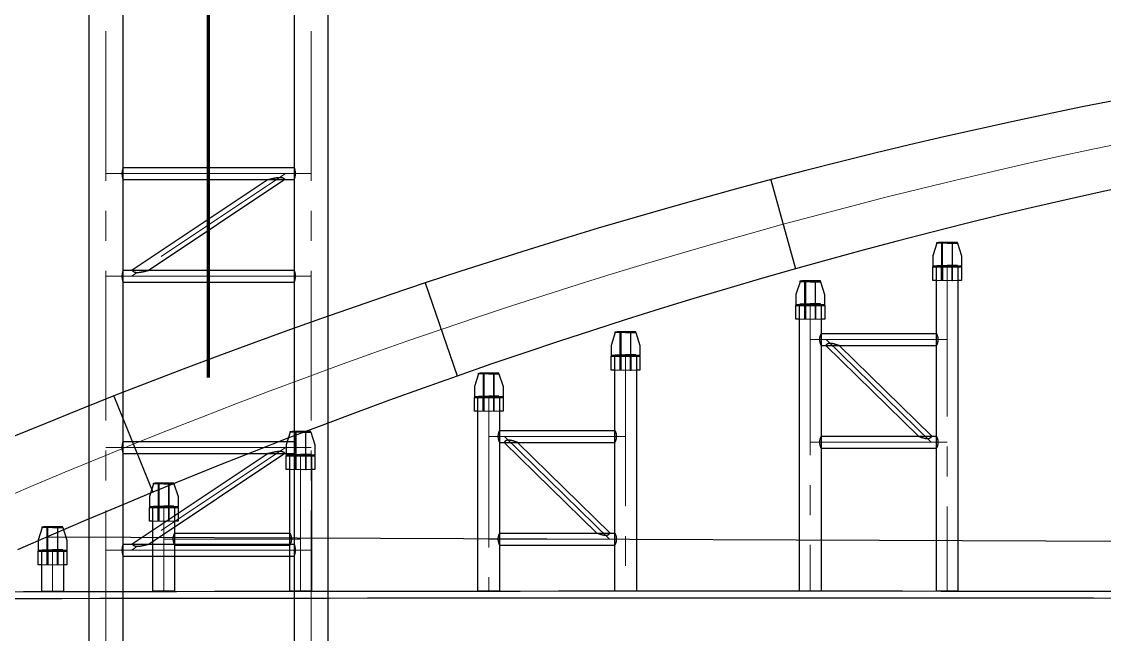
# Model space of a CAD drawing. Extents: x 1767995 to 4174245, y 542814 to 862564.
# Drawn here: x 3441820 to 3473469, y 663970 to 681870 of the extents above; entities that cross this region are included whole.
import ezdxf

# ---------------------------------------------------------------- set-up
doc = ezdxf.new("R2010")
doc.units = 0
doc.header["$LTSCALE"] = 3500
for name, pattern in [('ACAD_ISO08W100', [36, 24, -3, 6, -3]), ('CENTER', [2, 1.25, -0.25, 0.25, -0.25]), ('DASHED', [0.75, 0.5, -0.25])]:
    doc.linetypes.add(name, pattern=pattern)
for name, color, linetype, lineweight in [('1粗实线', 1, 'Continuous', 30), ('3中心线', 6, 'CENTER', 18), ('4虚线', 2, 'DASHED', 18), ('6标注线', 7, 'Continuous', 13), ('标注', 3, 'Continuous', 18), ('桥 构造粗实', 1, 'Continuous', 30), ('细实线', 7, 'Continuous', 15)]:
    doc.layers.add(name, color=color, linetype=linetype, lineweight=lineweight)

# ---------------------------------------------------------------- blocks, each defined once
blk = doc.blocks.new('werwerer')
at = {"layer": '1粗实线', "elevation": 0}
for points in [[(193795, 41794, 0.464316), (193777, 41816), (193651, 41816), (193531, 41444), (193531, 41144), (193651, 41144), (193651, 41164), (193777, 41164, 0.464316), (193795, 41186)], [(193951, 41144), (193651, 41144), (193651, 41164), (193777, 41164, 0.414214), (193795, 41182), (193795, 41798, 0.414214), (193777, 41816), (193651, 41816), (193651, 41836), (193951, 41836), (193951, 41816), (193826, 41816, 0.414214), (193808, 41798), (193808, 41182, 0.414214), (193826, 41164), (193951, 41164)], [(193951, 41144), (194251, 41144), (194251, 41164), (194126, 41164, -0.414214), (194108, 41182), (194108, 41798, -0.414214), (194126, 41816), (194251, 41816), (194251, 41836), (193951, 41836), (193951, 41816), (194077, 41816, -0.414214), (194095, 41798), (194095, 41182, -0.414214), (194077, 41164), (193951, 41164)], [(194108, 41794, -0.464316), (194126, 41816), (194251, 41816), (194371, 41444), (194371, 41144), (194251, 41144), (194251, 41164), (194126, 41164, -0.464316), (194108, 41186)]]:
    blk.add_lwpolyline(points, format="xyb", close=True, dxfattribs=at)
blk.add_lwpolyline([(193701, 41846), (194201, 41846), (194201, 41836), (193701, 41836)], close=True, dxfattribs=at)
blk = doc.blocks.new('tertert')
at = {"layer": '1粗实线'}
for p, q in [((203266, 43306, 0), (206636, 43306, 0)), ((203266, 42955, 0), (206636, 42955, 0)), ((203401, 42955, 0), (206112, 40306, 0)), ((203791, 42955, 0), (206502, 40306, 0)), ((203266, 40306, 0), (206636, 40306, 0)), ((203266, 39955, 0), (206636, 39955, 0))]:
    blk.add_line(p, q, dxfattribs=at)
at = {"layer": '1粗实线', "elevation": 0}
for points in [[(203266, 43306), (203266, 43306), (203266, 43305), (203266, 43305), (203265, 43304), (203265, 43303), (203264, 43301), (203263, 43299), (203262, 43297), (203261, 43295), (203260, 43293), (203259, 43290), (203257, 43287), (203256, 43284), (203255, 43280), (203253, 43276), (203251, 43272), (203250, 43268), (203248, 43264), (203246, 43259), (203244, 43255), (203243, 43250), (203241, 43244), (203239, 43239), (203237, 43234), (203236, 43228), (203234, 43222), (203232, 43216), (203231, 43210), (203229, 43204), (203228, 43198), (203227, 43191), (203225, 43185), (203224, 43178), (203223, 43171), (203223, 43165), (203222, 43158), (203221, 43151), (203221, 43144), (203221, 43137), (203221, 43130), (203221, 43124), (203221, 43117), (203221, 43110), (203222, 43103), (203223, 43096), (203223, 43089), (203224, 43083), (203225, 43076), (203227, 43070), (203228, 43063), (203229, 43057), (203231, 43051), (203232, 43045), (203234, 43039), (203236, 43033), (203237, 43027), (203239, 43022), (203241, 43016), (203243, 43011), (203244, 43006), (203246, 43002), (203248, 42997), (203250, 42993), (203251, 42988), (203253, 42984), (203255, 42981), (203256, 42977), (203257, 42974), (203259, 42971), (203260, 42968), (203261, 42966), (203262, 42964), (203263, 42962), (203264, 42960), (203265, 42958), (203265, 42957), (203266, 42956), (203266, 42955), (203266, 42955), (203266, 42955)], [(206636, 43306), (206636, 43306), (206637, 43305), (206637, 43305), (206637, 43304), (206638, 43303), (206639, 43301), (206640, 43299), (206641, 43297), (206642, 43295), (206643, 43293), (206644, 43290), (206645, 43287), (206647, 43284), (206648, 43280), (206650, 43276), (206652, 43272), (206653, 43268), (206655, 43264), (206657, 43259), (206658, 43255), (206660, 43250), (206662, 43244), (206664, 43239), (206666, 43234), (206667, 43228), (206669, 43222), (206671, 43216), (206672, 43210), (206674, 43204), (206675, 43198), (206676, 43191), (206677, 43185), (206679, 43178), (206679, 43171), (206680, 43165), (206681, 43158), (206681, 43151), (206682, 43144), (206682, 43137), (206682, 43130), (206682, 43124), (206682, 43117), (206681, 43110), (206681, 43103), (206680, 43096), (206679, 43089), (206679, 43083), (206677, 43076), (206676, 43070), (206675, 43063), (206674, 43057), (206672, 43051), (206671, 43045), (206669, 43039), (206667, 43033), (206666, 43027), (206664, 43022), (206662, 43016), (206660, 43011), (206658, 43006), (206657, 43002), (206655, 42997), (206653, 42993), (206652, 42988), (206650, 42984), (206648, 42981), (206647, 42977), (206645, 42974), (206644, 42971), (206643, 42968), (206642, 42966), (206641, 42964), (206640, 42962), (206639, 42960), (206638, 42958), (206637, 42957), (206637, 42956), (206637, 42955), (206636, 42955), (206636, 42955)], [(203266, 40306), (203266, 40306), (203266, 40305), (203266, 40305), (203265, 40304), (203265, 40303), (203264, 40301), (203263, 40299), (203262, 40297), (203261, 40295), (203260, 40293), (203259, 40290), (203257, 40287), (203256, 40284), (203255, 40280), (203253, 40276), (203251, 40272), (203250, 40268), (203248, 40264), (203246, 40259), (203244, 40255), (203243, 40250), (203241, 40244), (203239, 40239), (203237, 40234), (203236, 40228), (203234, 40222), (203232, 40216), (203231, 40210), (203229, 40204), (203228, 40198), (203227, 40191), (203225, 40185), (203224, 40178), (203223, 40171), (203223, 40165), (203222, 40158), (203221, 40151), (203221, 40144), (203221, 40137), (203221, 40130), (203221, 40124), (203221, 40117), (203221, 40110), (203222, 40103), (203223, 40096), (203223, 40089), (203224, 40083), (203225, 40076), (203227, 40070), (203228, 40063), (203229, 40057), (203231, 40051), (203232, 40045), (203234, 40039), (203236, 40033), (203237, 40027), (203239, 40022), (203241, 40016), (203243, 40011), (203244, 40006), (203246, 40002), (203248, 39997), (203250, 39993), (203251, 39988), (203253, 39984), (203255, 39981), (203256, 39977), (203257, 39974), (203259, 39971), (203260, 39968), (203261, 39966), (203262, 39964), (203263, 39962), (203264, 39960), (203265, 39958), (203265, 39957), (203266, 39956), (203266, 39955), (203266, 39955), (203266, 39955)], [(206636, 40306), (206636, 40306), (206637, 40305), (206637, 40305), (206637, 40304), (206638, 40303), (206639, 40301), (206640, 40299), (206641, 40297), (206642, 40295), (206643, 40293), (206644, 40290), (206645, 40287), (206647, 40284), (206648, 40280), (206650, 40276), (206652, 40272), (206653, 40268), (206655, 40264), (206657, 40259), (206658, 40255), (206660, 40250), (206662, 40244), (206664, 40239), (206666, 40234), (206667, 40228), (206669, 40222), (206671, 40216), (206672, 40210), (206674, 40204), (206675, 40198), (206676, 40191), (206677, 40185), (206679, 40178), (206679, 40171), (206680, 40165), (206681, 40158), (206681, 40151), (206682, 40144), (206682, 40137), (206682, 40130), (206682, 40124), (206682, 40117), (206681, 40110), (206681, 40103), (206680, 40096), (206679, 40089), (206679, 40083), (206677, 40076), (206676, 40070), (206675, 40063), (206674, 40057), (206672, 40051), (206671, 40045), (206669, 40039), (206667, 40033), (206666, 40027), (206664, 40022), (206662, 40016), (206660, 40011), (206658, 40006), (206657, 40002), (206655, 39997), (206653, 39993), (206652, 39988), (206650, 39984), (206648, 39981), (206647, 39977), (206645, 39974), (206644, 39971), (206643, 39968), (206642, 39966), (206641, 39964), (206640, 39962), (206639, 39960), (206638, 39958), (206637, 39957), (206637, 39956), (206637, 39955), (206636, 39955), (206636, 39955)]]:
    blk.add_lwpolyline(points, dxfattribs=at)
at = {"layer": '1粗实线'}
for points in [[(203791, 42955), (203791, 42955), (203790, 42955), (203789, 42956), (203788, 42956), (203785, 42957), (203783, 42958), (203780, 42959), (203776, 42960), (203773, 42961), (203768, 42963), (203764, 42964), (203758, 42966), (203753, 42968), (203747, 42970), (203741, 42972), (203734, 42974), (203727, 42977), (203720, 42979), (203712, 42981), (203705, 42984), (203696, 42986), (203688, 42989), (203680, 42991), (203671, 42994), (203662, 42997), (203653, 42999), (203644, 43002), (203635, 43004), (203625, 43006), (203616, 43008), (203607, 43010), (203598, 43012), (203589, 43014), (203580, 43016), (203571, 43017), (203562, 43018), (203553, 43019), (203545, 43020), (203537, 43020), (203529, 43020), (203522, 43020), (203515, 43020), (203508, 43019), (203501, 43018), (203494, 43017), (203488, 43016), (203482, 43014), (203477, 43012), (203472, 43010), (203467, 43008), (203462, 43006), (203457, 43004), (203453, 43002), (203449, 42999), (203445, 42997), (203441, 42994), (203438, 42991), (203434, 42989), (203431, 42986), (203428, 42984), (203426, 42981), (203423, 42979), (203420, 42977), (203418, 42974), (203416, 42972), (203414, 42970), (203412, 42968), (203410, 42966), (203409, 42964), (203407, 42963), (203406, 42961), (203405, 42960), (203404, 42959), (203403, 42958), (203402, 42957), (203402, 42956), (203401, 42956), (203401, 42955), (203401, 42955), (203401, 42955)], [(206112, 40306), (206112, 40306), (206112, 40306), (206114, 40305), (206115, 40305), (206117, 40304), (206120, 40303), (206123, 40302), (206126, 40301), (206130, 40299), (206135, 40298), (206139, 40296), (206144, 40295), (206150, 40293), (206156, 40291), (206162, 40289), (206169, 40287), (206176, 40284), (206183, 40282), (206190, 40279), (206198, 40277), (206206, 40274), (206215, 40272), (206223, 40269), (206232, 40267), (206241, 40264), (206250, 40262), (206259, 40259), (206268, 40257), (206278, 40255), (206287, 40252), (206296, 40250), (206305, 40249), (206314, 40247), (206323, 40245), (206332, 40244), (206341, 40243), (206349, 40242), (206358, 40241), (206366, 40241), (206374, 40241), (206381, 40241), (206388, 40241), (206395, 40242), (206402, 40243), (206408, 40244), (206415, 40245), (206420, 40247), (206426, 40249), (206431, 40250), (206436, 40252), (206441, 40255), (206446, 40257), (206450, 40259), (206454, 40262), (206458, 40264), (206462, 40267), (206465, 40269), (206468, 40272), (206472, 40274), (206475, 40277), (206477, 40279), (206480, 40282), (206482, 40284), (206485, 40287), (206487, 40289), (206489, 40291), (206491, 40293), (206492, 40295), (206494, 40296), (206495, 40298), (206497, 40299), (206498, 40301), (206499, 40302), (206500, 40303), (206500, 40304), (206501, 40305), (206502, 40305), (206502, 40306), (206502, 40306), (206502, 40306)]]:
    blk.add_lwpolyline(points, dxfattribs=at)
at = {"layer": '3中心线'}
for p, q in [((202951, 43130, 0), (206951, 43130, 0)), ((203416, 43130, 0), (206486, 40130, 0)), ((202951, 40130, 0), (206951, 40130, 0))]:
    blk.add_line(p, q, dxfattribs=at)
blk = doc.blocks.new('etretrt')
at = {"color": 1, "linetype": 'ACAD_ISO08W100', "lineweight": 13, "ltscale": 50}
for p, q in [((92131, 49416, 0), (98131, 49416, 0)), ((92131, 41416, 0), (98131, 41416, 0))]:
    blk.add_line(p, q, dxfattribs=at)
at = {"layer": '1粗实线'}
for p, q in [((91631, 70575, 0), (91631, 12025, 0)), ((97631, 70575, 0), (97631, 11995, 0)), ((92631, 52591, 0), (97631, 52591, 0)), ((92631, 52240, 0), (97631, 52240, 0)), ((96872, 52240, 0), (92899, 49591, 0)), ((97364, 52240, 0), (93391, 49591, 0)), ((92631, 49591, 0), (97631, 49591, 0)), ((92631, 49240, 0), (97631, 49240, 0)), ((92631, 44591, 0), (97631, 44591, 0)), ((92631, 44240, 0), (97631, 44240, 0)), ((96872, 44240, 0), (92899, 41591, 0)), ((97364, 44240, 0), (93391, 41591, 0)), ((92631, 41591, 0), (97631, 41591, 0)), ((92631, 41240, 0), (97631, 41240, 0))]:
    blk.add_line(p, q, dxfattribs=at)
at = {"layer": '1粗实线', "elevation": 0}
for points in [[(92631, 12025), (92631, 70575)], [(98631, 11995), (98631, 70575)]]:
    blk.add_lwpolyline(points, dxfattribs=at)
at = {"layer": '1粗实线'}
for points in [[(92631, 52591), (92631, 52591), (92631, 52591), (92631, 52590), (92631, 52589), (92630, 52588), (92630, 52586), (92629, 52585), (92628, 52583), (92628, 52580), (92627, 52578), (92626, 52575), (92625, 52572), (92624, 52569), (92623, 52565), (92622, 52562), (92621, 52558), (92619, 52553), (92618, 52549), (92617, 52544), (92616, 52540), (92615, 52535), (92613, 52530), (92612, 52524), (92611, 52519), (92610, 52513), (92609, 52507), (92607, 52501), (92606, 52495), (92605, 52489), (92604, 52483), (92604, 52476), (92603, 52470), (92602, 52463), (92601, 52457), (92601, 52450), (92600, 52443), (92600, 52436), (92600, 52429), (92600, 52423), (92600, 52416), (92600, 52409), (92600, 52402), (92600, 52395), (92600, 52388), (92601, 52381), (92601, 52375), (92602, 52368), (92603, 52361), (92604, 52355), (92604, 52348), (92605, 52342), (92606, 52336), (92607, 52330), (92609, 52324), (92610, 52318), (92611, 52312), (92612, 52307), (92613, 52302), (92615, 52296), (92616, 52292), (92617, 52287), (92618, 52282), (92619, 52278), (92621, 52274), (92622, 52270), (92623, 52266), (92624, 52263), (92625, 52259), (92626, 52256), (92627, 52253), (92628, 52251), (92628, 52249), (92629, 52247), (92630, 52245), (92630, 52243), (92631, 52242), (92631, 52241), (92631, 52241), (92631, 52240), (92631, 52240)], [(97631, 52591), (97631, 52591), (97632, 52591), (97632, 52590), (97632, 52589), (97633, 52588), (97633, 52586), (97634, 52585), (97634, 52583), (97635, 52580), (97636, 52578), (97637, 52575), (97638, 52572), (97639, 52569), (97640, 52565), (97641, 52562), (97642, 52558), (97643, 52553), (97645, 52549), (97646, 52544), (97647, 52540), (97648, 52535), (97650, 52530), (97651, 52524), (97652, 52519), (97653, 52513), (97654, 52507), (97655, 52501), (97656, 52495), (97657, 52489), (97658, 52483), (97659, 52476), (97660, 52470), (97661, 52463), (97661, 52457), (97662, 52450), (97662, 52443), (97663, 52436), (97663, 52429), (97663, 52423), (97663, 52416), (97663, 52409), (97663, 52402), (97663, 52395), (97662, 52388), (97662, 52381), (97661, 52375), (97661, 52368), (97660, 52361), (97659, 52355), (97658, 52348), (97657, 52342), (97656, 52336), (97655, 52330), (97654, 52324), (97653, 52318), (97652, 52312), (97651, 52307), (97650, 52302), (97648, 52296), (97647, 52292), (97646, 52287), (97645, 52282), (97643, 52278), (97642, 52274), (97641, 52270), (97640, 52266), (97639, 52263), (97638, 52259), (97637, 52256), (97636, 52253), (97635, 52251), (97634, 52249), (97634, 52247), (97633, 52245), (97633, 52243), (97632, 52242), (97632, 52241), (97632, 52241), (97631, 52240), (97631, 52240)], [(96872, 52240), (96872, 52240), (96873, 52240), (96875, 52241), (96877, 52241), (96880, 52242), (96883, 52243), (96887, 52244), (96892, 52245), (96897, 52247), (96903, 52248), (96909, 52250), (96916, 52251), (96923, 52253), (96931, 52255), (96939, 52257), (96948, 52260), (96957, 52262), (96967, 52264), (96977, 52267), (96988, 52269), (96998, 52272), (97009, 52274), (97021, 52277), (97032, 52279), (97044, 52282), (97056, 52284), (97068, 52287), (97080, 52289), (97092, 52291), (97104, 52294), (97116, 52296), (97128, 52298), (97140, 52299), (97152, 52301), (97163, 52302), (97174, 52303), (97185, 52304), (97196, 52305), (97206, 52305), (97216, 52305), (97225, 52305), (97234, 52305), (97243, 52304), (97251, 52303), (97259, 52302), (97267, 52301), (97274, 52299), (97280, 52298), (97287, 52296), (97293, 52294), (97298, 52291), (97303, 52289), (97308, 52287), (97313, 52284), (97317, 52282), (97321, 52279), (97325, 52277), (97329, 52274), (97332, 52272), (97336, 52269), (97339, 52267), (97341, 52264), (97344, 52262), (97346, 52260), (97349, 52257), (97351, 52255), (97353, 52253), (97354, 52251), (97356, 52250), (97357, 52248), (97359, 52247), (97360, 52245), (97361, 52244), (97362, 52243), (97363, 52242), (97363, 52241), (97364, 52241), (97364, 52240), (97364, 52240), (97364, 52240)], [(92631, 49591), (92631, 49591), (92631, 49591), (92631, 49590), (92631, 49589), (92630, 49588), (92630, 49586), (92629, 49585), (92628, 49583), (92628, 49580), (92627, 49578), (92626, 49575), (92625, 49572), (92624, 49569), (92623, 49565), (92622, 49562), (92621, 49558), (92619, 49553), (92618, 49549), (92617, 49544), (92616, 49540), (92615, 49535), (92613, 49530), (92612, 49524), (92611, 49519), (92610, 49513), (92609, 49507), (92607, 49501), (92606, 49495), (92605, 49489), (92604, 49483), (92604, 49476), (92603, 49470), (92602, 49463), (92601, 49457), (92601, 49450), (92600, 49443), (92600, 49436), (92600, 49429), (92600, 49423), (92600, 49416), (92600, 49409), (92600, 49402), (92600, 49395), (92600, 49388), (92601, 49381), (92601, 49375), (92602, 49368), (92603, 49361), (92604, 49355), (92604, 49348), (92605, 49342), (92606, 49336), (92607, 49330), (92609, 49324), (92610, 49318), (92611, 49312), (92612, 49307), (92613, 49302), (92615, 49296), (92616, 49292), (92617, 49287), (92618, 49282), (92619, 49278), (92621, 49274), (92622, 49270), (92623, 49266), (92624, 49263), (92625, 49259), (92626, 49256), (92627, 49253), (92628, 49251), (92628, 49249), (92629, 49247), (92630, 49245), (92630, 49243), (92631, 49242), (92631, 49241), (92631, 49241), (92631, 49240), (92631, 49240)], [(92899, 49591), (92899, 49591), (92899, 49591), (92899, 49590), (92900, 49590), (92900, 49589), (92901, 49588), (92902, 49587), (92903, 49586), (92904, 49585), (92905, 49583), (92907, 49582), (92908, 49580), (92910, 49578), (92912, 49576), (92914, 49574), (92916, 49572), (92919, 49569), (92921, 49567), (92924, 49565), (92927, 49562), (92930, 49560), (92934, 49557), (92938, 49555), (92941, 49552), (92945, 49549), (92950, 49547), (92955, 49545), (92959, 49542), (92965, 49540), (92970, 49538), (92976, 49536), (92983, 49534), (92989, 49532), (92996, 49530), (93004, 49529), (93011, 49528), (93020, 49527), (93028, 49526), (93037, 49526), (93047, 49526), (93057, 49526), (93067, 49526), (93078, 49527), (93088, 49528), (93100, 49529), (93111, 49530), (93123, 49532), (93135, 49534), (93147, 49536), (93159, 49538), (93171, 49540), (93183, 49542), (93195, 49545), (93207, 49547), (93219, 49549), (93231, 49552), (93242, 49555), (93254, 49557), (93265, 49560), (93275, 49562), (93286, 49565), (93296, 49567), (93305, 49569), (93315, 49572), (93323, 49574), (93332, 49576), (93340, 49578), (93347, 49580), (93354, 49582), (93360, 49583), (93366, 49585), (93371, 49586), (93376, 49587), (93380, 49588), (93383, 49589), (93386, 49590), (93388, 49590), (93389, 49591), (93390, 49591), (93391, 49591)], [(97631, 49591), (97631, 49591), (97632, 49591), (97632, 49590), (97632, 49589), (97633, 49588), (97633, 49586), (97634, 49585), (97634, 49583), (97635, 49580), (97636, 49578), (97637, 49575), (97638, 49572), (97639, 49569), (97640, 49565), (97641, 49562), (97642, 49558), (97643, 49553), (97645, 49549), (97646, 49544), (97647, 49540), (97648, 49535), (97650, 49530), (97651, 49524), (97652, 49519), (97653, 49513), (97654, 49507), (97655, 49501), (97656, 49495), (97657, 49489), (97658, 49483), (97659, 49476), (97660, 49470), (97661, 49463), (97661, 49457), (97662, 49450), (97662, 49443), (97663, 49436), (97663, 49429), (97663, 49423), (97663, 49416), (97663, 49409), (97663, 49402), (97663, 49395), (97662, 49388), (97662, 49381), (97661, 49375), (97661, 49368), (97660, 49361), (97659, 49355), (97658, 49348), (97657, 49342), (97656, 49336), (97655, 49330), (97654, 49324), (97653, 49318), (97652, 49312), (97651, 49307), (97650, 49302), (97648, 49296), (97647, 49292), (97646, 49287), (97645, 49282), (97643, 49278), (97642, 49274), (97641, 49270), (97640, 49266), (97639, 49263), (97638, 49259), (97637, 49256), (97636, 49253), (97635, 49251), (97634, 49249), (97634, 49247), (97633, 49245), (97633, 49243), (97632, 49242), (97632, 49241), (97632, 49241), (97631, 49240), (97631, 49240)], [(92631, 44591), (92631, 44591), (92631, 44591), (92631, 44590), (92631, 44589), (92630, 44588), (92630, 44586), (92629, 44585), (92628, 44583), (92628, 44580), (92627, 44578), (92626, 44575), (92625, 44572), (92624, 44569), (92623, 44565), (92622, 44562), (92621, 44558), (92619, 44553), (92618, 44549), (92617, 44544), (92616, 44540), (92615, 44535), (92613, 44530), (92612, 44524), (92611, 44519), (92610, 44513), (92609, 44507), (92607, 44501), (92606, 44495), (92605, 44489), (92604, 44483), (92604, 44476), (92603, 44470), (92602, 44463), (92601, 44457), (92601, 44450), (92600, 44443), (92600, 44436), (92600, 44429), (92600, 44423), (92600, 44416), (92600, 44409), (92600, 44402), (92600, 44395), (92600, 44388), (92601, 44381), (92601, 44375), (92602, 44368), (92603, 44361), (92604, 44355), (92604, 44348), (92605, 44342), (92606, 44336), (92607, 44330), (92609, 44324), (92610, 44318), (92611, 44312), (92612, 44307), (92613, 44302), (92615, 44296), (92616, 44292), (92617, 44287), (92618, 44282), (92619, 44278), (92621, 44274), (92622, 44270), (92623, 44266), (92624, 44263), (92625, 44259), (92626, 44256), (92627, 44253), (92628, 44251), (92628, 44249), (92629, 44247), (92630, 44245), (92630, 44243), (92631, 44242), (92631, 44241), (92631, 44241), (92631, 44240), (92631, 44240)], [(97631, 44591), (97631, 44591), (97632, 44591), (97632, 44590), (97632, 44589), (97633, 44588), (97633, 44586), (97634, 44585), (97634, 44583), (97635, 44580), (97636, 44578), (97637, 44575), (97638, 44572), (97639, 44569), (97640, 44565), (97641, 44562), (97642, 44558), (97643, 44553), (97645, 44549), (97646, 44544), (97647, 44540), (97648, 44535), (97650, 44530), (97651, 44524), (97652, 44519), (97653, 44513), (97654, 44507), (97655, 44501), (97656, 44495), (97657, 44489), (97658, 44483), (97659, 44476), (97660, 44470), (97661, 44463), (97661, 44457), (97662, 44450), (97662, 44443), (97663, 44436), (97663, 44429), (97663, 44423), (97663, 44416), (97663, 44409), (97663, 44402), (97663, 44395), (97662, 44388), (97662, 44381), (97661, 44375), (97661, 44368), (97660, 44361), (97659, 44355), (97658, 44348), (97657, 44342), (97656, 44336), (97655, 44330), (97654, 44324), (97653, 44318), (97652, 44312), (97651, 44307), (97650, 44302), (97648, 44296), (97647, 44292), (97646, 44287), (97645, 44282), (97643, 44278), (97642, 44274), (97641, 44270), (97640, 44266), (97639, 44263), (97638, 44259), (97637, 44256), (97636, 44253), (97635, 44251), (97634, 44249), (97634, 44247), (97633, 44245), (97633, 44243), (97632, 44242), (97632, 44241), (97632, 44241), (97631, 44240), (97631, 44240)], [(96872, 44240), (96872, 44240), (96873, 44240), (96875, 44241), (96877, 44241), (96880, 44242), (96883, 44243), (96887, 44244), (96892, 44245), (96897, 44247), (96903, 44248), (96909, 44250), (96916, 44251), (96923, 44253), (96931, 44255), (96939, 44257), (96948, 44260), (96957, 44262), (96967, 44264), (96977, 44267), (96988, 44269), (96998, 44272), (97009, 44274), (97021, 44277), (97032, 44279), (97044, 44282), (97056, 44284), (97068, 44287), (97080, 44289), (97092, 44291), (97104, 44294), (97116, 44296), (97128, 44298), (97140, 44299), (97152, 44301), (97163, 44302), (97174, 44303), (97185, 44304), (97196, 44305), (97206, 44305), (97216, 44305), (97225, 44305), (97234, 44305), (97243, 44304), (97251, 44303), (97259, 44302), (97267, 44301), (97274, 44299), (97280, 44298), (97287, 44296), (97293, 44294), (97298, 44291), (97303, 44289), (97308, 44287), (97313, 44284), (97317, 44282), (97321, 44279), (97325, 44277), (97329, 44274), (97332, 44272), (97336, 44269), (97339, 44267), (97341, 44264), (97344, 44262), (97346, 44260), (97349, 44257), (97351, 44255), (97353, 44253), (97354, 44251), (97356, 44250), (97357, 44248), (97359, 44247), (97360, 44245), (97361, 44244), (97362, 44243), (97363, 44242), (97363, 44241), (97364, 44241), (97364, 44240), (97364, 44240), (97364, 44240)], [(92631, 41591), (92631, 41591), (92631, 41591), (92631, 41590), (92631, 41589), (92630, 41588), (92630, 41586), (92629, 41585), (92628, 41583), (92628, 41580), (92627, 41578), (92626, 41575), (92625, 41572), (92624, 41569), (92623, 41565), (92622, 41562), (92621, 41558), (92619, 41553), (92618, 41549), (92617, 41544), (92616, 41540), (92615, 41535), (92613, 41530), (92612, 41524), (92611, 41519), (92610, 41513), (92609, 41507), (92607, 41501), (92606, 41495), (92605, 41489), (92604, 41483), (92604, 41476), (92603, 41470), (92602, 41463), (92601, 41457), (92601, 41450), (92600, 41443), (92600, 41436), (92600, 41429), (92600, 41423), (92600, 41416), (92600, 41409), (92600, 41402), (92600, 41395), (92600, 41388), (92601, 41381), (92601, 41375), (92602, 41368), (92603, 41361), (92604, 41355), (92604, 41348), (92605, 41342), (92606, 41336), (92607, 41330), (92609, 41324), (92610, 41318), (92611, 41312), (92612, 41307), (92613, 41302), (92615, 41296), (92616, 41292), (92617, 41287), (92618, 41282), (92619, 41278), (92621, 41274), (92622, 41270), (92623, 41266), (92624, 41263), (92625, 41259), (92626, 41256), (92627, 41253), (92628, 41251), (92628, 41249), (92629, 41247), (92630, 41245), (92630, 41243), (92631, 41242), (92631, 41241), (92631, 41241), (92631, 41240), (92631, 41240)], [(92899, 41591), (92899, 41591), (92899, 41591), (92899, 41590), (92900, 41590), (92900, 41589), (92901, 41588), (92902, 41587), (92903, 41586), (92904, 41585), (92905, 41583), (92907, 41582), (92908, 41580), (92910, 41578), (92912, 41576), (92914, 41574), (92916, 41572), (92919, 41569), (92921, 41567), (92924, 41565), (92927, 41562), (92930, 41560), (92934, 41557), (92938, 41555), (92941, 41552), (92945, 41549), (92950, 41547), (92955, 41545), (92959, 41542), (92965, 41540), (92970, 41538), (92976, 41536), (92983, 41534), (92989, 41532), (92996, 41530), (93004, 41529), (93011, 41528), (93020, 41527), (93028, 41526), (93037, 41526), (93047, 41526), (93057, 41526), (93067, 41526), (93078, 41527), (93088, 41528), (93100, 41529), (93111, 41530), (93123, 41532), (93135, 41534), (93147, 41536), (93159, 41538), (93171, 41540), (93183, 41542), (93195, 41545), (93207, 41547), (93219, 41549), (93231, 41552), (93242, 41555), (93254, 41557), (93265, 41560), (93275, 41562), (93286, 41565), (93296, 41567), (93305, 41569), (93315, 41572), (93323, 41574), (93332, 41576), (93340, 41578), (93347, 41580), (93354, 41582), (93360, 41583), (93366, 41585), (93371, 41586), (93376, 41587), (93380, 41588), (93383, 41589), (93386, 41590), (93388, 41590), (93389, 41591), (93390, 41591), (93391, 41591)], [(97631, 41591), (97631, 41591), (97632, 41591), (97632, 41590), (97632, 41589), (97633, 41588), (97633, 41586), (97634, 41585), (97634, 41583), (97635, 41580), (97636, 41578), (97637, 41575), (97638, 41572), (97639, 41569), (97640, 41565), (97641, 41562), (97642, 41558), (97643, 41553), (97645, 41549), (97646, 41544), (97647, 41540), (97648, 41535), (97650, 41530), (97651, 41524), (97652, 41519), (97653, 41513), (97654, 41507), (97655, 41501), (97656, 41495), (97657, 41489), (97658, 41483), (97659, 41476), (97660, 41470), (97661, 41463), (97661, 41457), (97662, 41450), (97662, 41443), (97663, 41436), (97663, 41429), (97663, 41423), (97663, 41416), (97663, 41409), (97663, 41402), (97663, 41395), (97662, 41388), (97662, 41381), (97661, 41375), (97661, 41368), (97660, 41361), (97659, 41355), (97658, 41348), (97657, 41342), (97656, 41336), (97655, 41330), (97654, 41324), (97653, 41318), (97652, 41312), (97651, 41307), (97650, 41302), (97648, 41296), (97647, 41292), (97646, 41287), (97645, 41282), (97643, 41278), (97642, 41274), (97641, 41270), (97640, 41266), (97639, 41263), (97638, 41259), (97637, 41256), (97636, 41253), (97635, 41251), (97634, 41249), (97634, 41247), (97633, 41245), (97633, 41243), (97632, 41242), (97632, 41241), (97632, 41241), (97631, 41240), (97631, 41240)]]:
    blk.add_lwpolyline(points, dxfattribs=at)
at = {"layer": '3中心线'}
for p, q in [((92131, 70575, 0), (92131, 12025, 0)), ((98131, 70575, 0), (98131, 11995, 0)), ((92131, 52416, 0), (98131, 52416, 0)), ((97381, 52416, 0), (92881, 49416, 0)), ((92131, 49416, 0), (98131, 49416, 0)), ((92131, 44416, 0), (98131, 44416, 0)), ((97381, 44416, 0), (92881, 41416, 0)), ((92131, 41416, 0), (98131, 41416, 0))]:
    blk.add_line(p, q, dxfattribs=at)
at = {"layer": '3中心线', "color": 1, "linetype": 'ACAD_ISO08W100', "lineweight": 13, "ltscale": 50}
for p, q in [((92131, 52416, 0), (98131, 52416, 0)), ((92131, 44416, 0), (98131, 44416, 0))]:
    blk.add_line(p, q, dxfattribs=at)
at = {"layer": '细实线', "ltscale": 3, "const_width": 100, "elevation": 0}
blk.add_lwpolyline([(95122, 46449), (95122, 73702)], dxfattribs=at)

msp = doc.modelspace()

# ---------------------------------------------------------------- linework, layer by layer
at = {"layer": '1粗实线', "ltscale": 4}
for p, q in [((3469293.7, 674728, -0.3), (3468453.7, 674728, -0.3)), ((3468453.7, 674728, -0.3), (3468453.7, 674708, -0.3)), ((3468453.7, 674708, -0.3), (3469293.7, 674708, -0.3)), ((3468712.7, 674708, -0.3), (3468734.7, 674708, -0.3)), ((3468712.7, 674308, -0.3), (3468712.7, 674708, -0.3)), ((3468734.7, 674708, -0.3), (3468734.7, 674308, -0.3)), ((3469034.7, 674708, -0.3), (3469012.7, 674708, -0.3)), ((3469012.7, 674708, -0.3), (3469012.7, 674308, -0.3)), ((3469034.7, 674308, -0.3), (3469034.7, 674708, -0.3)), ((3469293.7, 674708, -0.3), (3469293.7, 674728, -0.3)), ((3468734.7, 674308, -0.3), (3468712.7, 674308, -0.3)), ((3469012.7, 674308, -0.3), (3469034.7, 674308, -0.3)), ((3465293.7, 673601.5, -0.4), (3464453.7, 673601.5, -0.4)), ((3464453.7, 673601.5, -0.4), (3464453.7, 673581.5, -0.4)), ((3464453.7, 673581.5, -0.4), (3465293.7, 673581.5, -0.4)), ((3464712.7, 673581.5, -0.4), (3464734.7, 673581.5, -0.4)), ((3464712.7, 673181.5, -0.4), (3464712.7, 673581.5, -0.4)), ((3464734.7, 673581.5, -0.4), (3464734.7, 673181.5, -0.4)), ((3465012.7, 673581.5, -0.4), (3465012.7, 673181.5, -0.4)), ((3465034.7, 673181.5, -0.4), (3465034.7, 673581.5, -0.4)), ((3465293.7, 673581.5, -0.4), (3465293.7, 673601.5, -0.4)), ((3464734.7, 673181.5, -0.4), (3464712.7, 673181.5, -0.4)), ((3459893.7, 672112.2, 0), (3459053.7, 672112.2, 0)), ((3459053.7, 672112.2, 0), (3459053.7, 672092.2, 0)), ((3459053.7, 672092.2, 0), (3459893.7, 672092.2, 0)), ((3459312.7, 672092.2, 0), (3459334.7, 672092.2, 0)), ((3459312.7, 671692.2, 0), (3459312.7, 672092.2, 0)), ((3459334.7, 672092.2, 0), (3459334.7, 671692.2, 0)), ((3459634.7, 672092.2, 0), (3459612.7, 672092.2, 0)), ((3459612.7, 672092.2, 0), (3459612.7, 671692.2, 0)), ((3459634.7, 671692.2, 0), (3459634.7, 672092.2, 0)), ((3459893.7, 672092.2, 0), (3459893.7, 672112.2, 0)), ((3459334.7, 671692.2, 0), (3459312.7, 671692.2, 0)), ((3459612.7, 671692.2, 0), (3459634.7, 671692.2, 0)), ((3455893.7, 670906.4, -0.1), (3455053.7, 670906.4, -0.1)), ((3455053.7, 670906.4, -0.1), (3455053.7, 670886.4, -0.1)), ((3455053.7, 670886.4, -0.1), (3455893.7, 670886.4, -0.1)), ((3455312.7, 670886.4, -0.1), (3455334.7, 670886.4, -0.1)), ((3455312.7, 670486.4, -0.1), (3455312.7, 670886.4, -0.1)), ((3455334.7, 670886.4, -0.1), (3455334.7, 670486.4, -0.1)), ((3455612.7, 670886.4, -0.1), (3455612.7, 670486.4, -0.1)), ((3455634.7, 670486.4, -0.1), (3455634.7, 670886.4, -0.1)), ((3455893.7, 670886.4, -0.1), (3455893.7, 670906.4, -0.1)), ((3455334.7, 670486.4, -0.1), (3455312.7, 670486.4, -0.1)), ((3450393.7, 669204.5, 0), (3449553.7, 669204.5, 0)), ((3449553.7, 669204.5, 0), (3449553.7, 669184.5, 0)), ((3449553.7, 669184.5, 0), (3450393.7, 669184.5, 0)), ((3449812.7, 669184.5, 0), (3449834.7, 669184.5, 0)), ((3449812.7, 668784.5, 0), (3449812.7, 669184.5, 0)), ((3449834.7, 669184.5, 0), (3449834.7, 668784.5, 0)), ((3450134.7, 669184.5, 0), (3450112.7, 669184.5, 0)), ((3450112.7, 669184.5, 0), (3450112.7, 668784.5, 0)), ((3450134.7, 668784.5, 0), (3450134.7, 669184.5, 0)), ((3450393.7, 669184.5, 0), (3450393.7, 669204.5, 0)), ((3449834.7, 668784.5, 0), (3449812.7, 668784.5, 0)), ((3450112.7, 668784.5, 0), (3450134.7, 668784.5, 0)), ((3446393.7, 667696.6, -0.1), (3445553.7, 667696.6, -0.1)), ((3445553.7, 667696.6, -0.1), (3445553.7, 667676.6, -0.1)), ((3445553.7, 667676.6, -0.1), (3446393.7, 667676.6, -0.1)), ((3445812.7, 667676.6, -0.1), (3445834.7, 667676.6, -0.1)), ((3445812.7, 667276.6, -0.1), (3445812.7, 667676.6, -0.1)), ((3445834.7, 667676.6, -0.1), (3445834.7, 667276.6, -0.1)), ((3446112.7, 667676.6, -0.1), (3446112.7, 667276.6, -0.1)), ((3446134.7, 667276.6, -0.1), (3446134.7, 667676.6, -0.1)), ((3446393.7, 667676.6, -0.1), (3446393.7, 667696.6, -0.1)), ((3445834.7, 667276.6, -0.1), (3445812.7, 667276.6, -0.1)), ((3443143.7, 666421.7), (3442303.7, 666421.7)), ((3442303.7, 666421.7), (3442303.7, 666401.7)), ((3442303.7, 666401.7), (3443143.7, 666401.7)), ((3442562.7, 666401.7), (3442584.7, 666401.7)), ((3442562.7, 666001.7), (3442562.7, 666401.7)), ((3442584.7, 666401.7), (3442584.7, 666001.7)), ((3442862.7, 666401.7), (3442862.7, 666001.7)), ((3442884.7, 666001.7), (3442884.7, 666401.7)), ((3443143.7, 666401.7), (3443143.7, 666421.7)), ((3442584.7, 666001.7), (3442562.7, 666001.7))]:
    msp.add_line(p, q, dxfattribs=at)
at = {"layer": '1粗实线'}
for p, q in [((3468453.7, 674308, -0.3), (3468453.7, 674708, -0.3)), ((3468453.7, 674708, -0.3), (3469293.7, 674708, -0.3)), ((3469293.7, 674708, -0.3), (3469293.7, 674308, -0.3)), ((3468558.7, 674308, -0.3), (3468453.7, 674308, -0.3)), ((3469293.7, 674308, -0.3), (3469188.7, 674308, -0.3)), ((3464453.7, 673181.5, -0.4), (3464453.7, 673581.5, -0.4)), ((3464453.7, 673581.5, -0.4), (3465293.7, 673581.5, -0.4)), ((3465293.7, 673581.5, -0.4), (3465293.7, 673181.5, -0.4)), ((3464558.7, 673181.5, -0.4), (3464453.7, 673181.5, -0.4)), ((3465293.7, 673181.5, -0.4), (3465188.7, 673181.5, -0.4)), ((3459053.7, 671692.2, 0), (3459053.7, 672092.2, 0)), ((3459053.7, 672092.2, 0), (3459893.7, 672092.2, 0)), ((3459893.7, 672092.2, 0), (3459893.7, 671692.2, 0)), ((3459158.7, 671692.2, 0), (3459053.7, 671692.2, 0)), ((3459893.7, 671692.2, 0), (3459788.7, 671692.2, 0)), ((3455053.7, 670486.4, -0.1), (3455053.7, 670886.4, -0.1)), ((3455053.7, 670886.4, -0.1), (3455893.7, 670886.4, -0.1)), ((3455893.7, 670886.4, -0.1), (3455893.7, 670486.4, -0.1)), ((3455158.7, 670486.4, -0.1), (3455053.7, 670486.4, -0.1)), ((3455893.7, 670486.4, -0.1), (3455788.7, 670486.4, -0.1)), ((3449553.7, 668784.5, 0), (3449553.7, 669184.5, 0)), ((3449553.7, 669184.5, 0), (3450393.7, 669184.5, 0)), ((3450393.7, 669184.5, 0), (3450393.7, 668784.5, 0)), ((3449658.7, 668784.5, 0), (3449553.7, 668784.5, 0)), ((3450393.7, 668784.5, 0), (3450288.7, 668784.5, 0)), ((3445553.7, 667276.6, -0.1), (3445553.7, 667676.6, -0.1)), ((3445553.7, 667676.6, -0.1), (3446393.7, 667676.6, -0.1)), ((3446393.7, 667676.6, -0.1), (3446393.7, 667276.6, -0.1)), ((3445658.7, 667276.6, -0.1), (3445553.7, 667276.6, -0.1)), ((3446393.7, 667276.6, -0.1), (3446288.7, 667276.6, -0.1)), ((3446288.7, 666929.6, 0.1), (3449658.7, 666929.6, -0.1)), ((3442585.9, 666823.5), (3566745.3, 666313.9)), ((3446288.7, 666578.6, 0.1), (3449658.7, 666578.6, -0.1)), ((3442303.7, 666001.7), (3442303.7, 666401.7)), ((3442303.7, 666401.7), (3443143.7, 666401.7)), ((3443143.7, 666401.7), (3443143.7, 666001.7)), ((3442408.7, 666001.7), (3442303.7, 666001.7)), ((3443143.7, 666001.7), (3443038.7, 666001.7))]:
    msp.add_line(p, q, dxfattribs=at)
for points, elevation in [([(3468558.7, 665235.1), (3468558.7, 674708), (3469188.7, 674708), (3469188.7, 665235.1), (3468558.7, 665235.1)], -0.4), ([(3464558.7, 665235.1), (3464558.7, 673581.5), (3465188.7, 673581.5), (3465188.7, 665235.1), (3464558.7, 665235.1)], -0.4), ([(3459158.7, 665235.1), (3459158.7, 672092.2), (3459788.7, 672092.2), (3459788.7, 665235.1), (3459158.7, 665235.1)], -0.1), ([(3455158.7, 665235.1), (3455158.7, 670886.4), (3455788.7, 670886.4), (3455788.7, 665235.1), (3455158.7, 665235.1)], -0.1), ([(3449658.7, 665235.1), (3449658.7, 669184.5), (3450288.7, 669184.5), (3450288.7, 665235.1), (3449658.7, 665235.1)], -0.1), ([(3445658.7, 665235.1), (3445658.7, 667676.6), (3446288.7, 667676.6), (3446288.7, 665235.1), (3445658.7, 665235.1)], -0.1), ([(3446288.7, 666929.6), (3446288.6, 666929.4), (3446288.4, 666929), (3446288.1, 666928.3), (3446287.7, 666927.4), (3446287.1, 666926.2), (3446286.4, 666924.7), (3446285.5, 666923), (3446284.6, 666921), (3446283.5, 666918.7), (3446282.4, 666916.2), (3446281.1, 666913.4), (3446279.8, 666910.4), (3446278.3, 666907.2), (3446276.8, 666903.7), (3446275.2, 666900), (3446273.6, 666896), (3446271.9, 666891.9), (3446270.2, 666887.5), (3446268.4, 666882.9), (3446266.6, 666878.2), (3446264.8, 666873.2), (3446263.1, 666868), (3446261.3, 666862.7), (3446259.5, 666857.2), (3446257.8, 666851.6), (3446256.1, 666845.8), (3446254.5, 666839.8), (3446253, 666833.7), (3446251.5, 666827.5), (3446250.1, 666821.2), (3446248.8, 666814.8), (3446247.7, 666808.3), (3446246.6, 666801.7), (3446245.7, 666795), (3446244.9, 666788.3), (3446244.2, 666781.5), (3446243.7, 666774.7), (3446243.3, 666767.8), (3446243.1, 666760.9), (3446243, 666754.1), (3446243.1, 666747.2), (3446243.3, 666740.3), (3446243.7, 666733.4), (3446244.2, 666726.6), (3446244.9, 666719.8), (3446245.7, 666713.1), (3446246.6, 666706.4), (3446247.7, 666699.8), (3446248.8, 666693.3), (3446250.1, 666686.9), (3446251.5, 666680.6), (3446253, 666674.4), (3446254.5, 666668.3), (3446256.1, 666662.4), (3446257.8, 666656.6), (3446259.5, 666650.9), (3446261.3, 666645.4), (3446263.1, 666640.1), (3446264.8, 666634.9), (3446266.6, 666630), (3446268.4, 666625.2), (3446270.2, 666620.6), (3446271.9, 666616.2), (3446273.6, 666612.1), (3446275.2, 666608.1), (3446276.8, 666604.4), (3446278.3, 666600.9), (3446279.8, 666597.7), (3446281.1, 666594.7), (3446282.4, 666591.9), (3446283.5, 666589.4), (3446284.6, 666587.1), (3446285.5, 666585.1), (3446286.4, 666583.4), (3446287.1, 666581.9), (3446287.7, 666580.7), (3446288.1, 666579.8), (3446288.4, 666579.1), (3446288.6, 666578.7), (3446288.7, 666578.6)], -0.1), ([(3449658.7, 666929.6), (3449658.8, 666929.4), (3449659, 666929), (3449659.3, 666928.3), (3449659.8, 666927.4), (3449660.3, 666926.2), (3449661, 666924.7), (3449661.9, 666923), (3449662.8, 666921), (3449663.9, 666918.7), (3449665, 666916.2), (3449666.3, 666913.4), (3449667.6, 666910.4), (3449669.1, 666907.2), (3449670.6, 666903.7), (3449672.2, 666900), (3449673.8, 666896), (3449675.5, 666891.9), (3449677.2, 666887.5), (3449679, 666882.9), (3449680.8, 666878.2), (3449682.6, 666873.2), (3449684.4, 666868), (3449686.1, 666862.7), (3449687.9, 666857.2), (3449689.6, 666851.6), (3449691.3, 666845.8), (3449692.9, 666839.8), (3449694.4, 666833.7), (3449695.9, 666827.5), (3449697.3, 666821.2), (3449698.6, 666814.8), (3449699.7, 666808.3), (3449700.8, 666801.7), (3449701.7, 666795), (3449702.5, 666788.3), (3449703.2, 666781.5), (3449703.7, 666774.7), (3449704.1, 666767.8), (3449704.3, 666760.9), (3449704.4, 666754.1), (3449704.3, 666747.2), (3449704.1, 666740.3), (3449703.7, 666733.4), (3449703.2, 666726.6), (3449702.5, 666719.8), (3449701.7, 666713.1), (3449700.8, 666706.4), (3449699.7, 666699.8), (3449698.6, 666693.3), (3449697.3, 666686.9), (3449695.9, 666680.6), (3449694.4, 666674.4), (3449692.9, 666668.3), (3449691.3, 666662.4), (3449689.6, 666656.6), (3449687.9, 666650.9), (3449686.1, 666645.4), (3449684.4, 666640.1), (3449682.6, 666634.9), (3449680.8, 666630), (3449679, 666625.2), (3449677.2, 666620.6), (3449675.5, 666616.2), (3449673.8, 666612.1), (3449672.2, 666608.1), (3449670.6, 666604.4), (3449669.1, 666600.9), (3449667.6, 666597.7), (3449666.3, 666594.7), (3449665, 666591.9), (3449663.9, 666589.4), (3449662.8, 666587.1), (3449661.9, 666585.1), (3449661, 666583.4), (3449660.3, 666581.9), (3449659.8, 666580.7), (3449659.3, 666579.8), (3449659, 666579.1), (3449658.8, 666578.7), (3449658.7, 666578.6)], -0.4)]:
    msp.add_lwpolyline(points, dxfattribs=dict(at, elevation=elevation))
msp.add_lwpolyline([(3442408.7, 665226.1), (3442408.7, 666401.7), (3443038.7, 666401.7), (3443038.7, 665226.1), (3442408.7, 665226.1)], dxfattribs=at)
for points in [[(3402584, 665049.3, -0.0010736), (3429570.5, 665188.2), (3429585.1, 665188.3, -0.0032499), (3572579.4, 664687.8), (3572609.7, 664687.5, -0.0014157), (3606584, 664251.5, -0.0014134)], [(3402584, 664849.3, -0.0010736), (3429570.5, 664988.2), (3429585.1, 664988.3, -0.0032499), (3572579.4, 664487.8), (3572609.7, 664487.5, -0.0013324), (3604584, 664082.5, -0.0013324)]]:
    msp.add_lwpolyline(points, format="xyb", dxfattribs=at)
at = {"layer": '3中心线'}
for p, q in [((3468873.7, 674708, -0.1), (3468873.7, 665235.1, -0.1)), ((3464873.7, 673581.5, -0.1), (3464873.7, 665235.1, -0.1)), ((3459473.7, 672092.2, 0.1), (3459473.7, 665235.1, 0.1)), ((3455473.7, 670886.4, 0.1), (3455473.7, 665235.1, 0.1)), ((3449973.7, 669184.5, 0.1), (3449973.7, 665235.1, 0.1)), ((3445973.7, 667676.6, 0.1), (3445973.7, 665235.1, 0.1)), ((3445973.7, 666754.1, 0.1), (3449973.7, 666754.1, -0.1)), ((3442723.7, 666401.7), (3442723.7, 665226.1, 0.3))]:
    msp.add_line(p, q, dxfattribs=at)
at = {"layer": '4虚线'}
for p, q in [((3469188.7, 674308, -0.3), (3468558.7, 674308, -0.3)), ((3465188.7, 673181.5, -0.4), (3464558.7, 673181.5, -0.4)), ((3459788.7, 671692.2, 0), (3459158.7, 671692.2, 0)), ((3455788.7, 670486.4, -0.1), (3455158.7, 670486.4, -0.1)), ((3450288.7, 668784.5, 0), (3449658.7, 668784.5, 0)), ((3446288.7, 667276.6, -0.1), (3445658.7, 667276.6, -0.1)), ((3443038.7, 666001.7), (3442408.7, 666001.7))]:
    msp.add_line(p, q, dxfattribs=at)
at = {"layer": '标注', "color": 8, "ltscale": 550}
msp.add_lwpolyline([(3474084, 678341.9), (3473084, 678133.5), (3472084, 677918.4), (3471084, 677696.4), (3470084, 677467.6), (3469084, 677231.9), (3468084, 676989.4), (3467084, 676740.1), (3466084, 676484), (3465084, 676221), (3464084, 675951.2), (3463084, 675674.6), (3462084, 675391.1), (3461084, 675100.8), (3460084, 674803.7), (3459084, 674499.7), (3458084, 674188.9), (3457084, 673871.3), (3456084, 673546.9), (3455084, 673215.6), (3454084, 672877.5), (3453084, 672532.5), (3452084, 672180.8), (3451084, 671822.2), (3450084, 671456.7), (3449084, 671084.5), (3448084, 670705.4), (3447084, 670319.5), (3446084, 669926.7), (3445084, 669527.1), (3444084, 669120.7), (3443084, 668707.5), (3442084, 668287.4), (3441084, 667860.5)], dxfattribs=at)
at = {"layer": '桥 构造粗实'}
for p, q in [((3463724, 677252.4), (3464443.9, 674650.1)), ((3453615.2, 674236.4), (3454552.7, 671518.6)), ((3444513.1, 670931.8), (3445654.8, 668122.5))]:
    msp.add_line(p, q, dxfattribs=at)
for points in [[(3473830.5, 679578.7), (3472820.6, 679377.2), (3471810.7, 679168.9), (3470800.6, 678953.6), (3469790.5, 678731.4), (3468780.3, 678502.4), (3467770, 678266.4), (3466759.6, 678023.5), (3465749.2, 677773.7), (3464738.7, 677517.1), (3463728.2, 677253.5), (3462717.6, 676983), (3461706.9, 676705.6), (3460696.2, 676421.3), (3459685.4, 676130.1), (3458674.5, 675832), (3457663.6, 675526.9), (3456652.6, 675215), (3455641.6, 674896.2), (3454630.5, 674570.5), (3453619.4, 674237.8), (3452608.2, 673898.3), (3451597, 673551.8), (3450585.7, 673198.5), (3449574.4, 672838.3), (3448563.1, 672471.1), (3447551.7, 672097), (3446540.2, 671716.1), (3445528.7, 671328.2), (3444517.2, 670933.5), (3443505.7, 670531.8), (3442494.1, 670123.2), (3441482.5, 669707.8)], [(3474337.4, 677105.1), (3473347.3, 676889.9), (3472357.3, 676667.9), (3471367.4, 676439.2), (3470377.5, 676203.7), (3469387.7, 675961.5), (3468398, 675712.5), (3467408.3, 675456.7), (3466418.8, 675194.2), (3465429.2, 674925), (3464439.8, 674648.9), (3463450.4, 674366.2), (3462461.1, 674076.6), (3461471.8, 673780.3), (3460482.6, 673477.3), (3459493.5, 673167.5), (3458504.4, 672850.9), (3457515.4, 672527.6), (3456526.4, 672197.5), (3455537.5, 671860.7), (3454548.6, 671517.1), (3453559.8, 671166.8), (3452571, 670809.7), (3451582.2, 670445.8), (3450593.6, 670075.2), (3449604.9, 669697.8), (3448616.3, 669313.7), (3447627.7, 668922.8), (3446639.2, 668525.2), (3445650.7, 668120.8), (3444662.3, 667709.6), (3443673.9, 667291.7), (3442685.5, 666867), (3441697.2, 666435.6)]]:
    msp.add_lwpolyline(points, dxfattribs=at)

# ---------------------------------------------------------------- block references
at = {"layer": '3中心线'}
msp.add_blockref('etretrt', (3352152.9, 625016.6), dxfattribs=at)
at = {"layer": '6标注线'}
for name, p in [('werwerer', (3274922.3, 633583.7, -0.1)), ('werwerer', (3270922.3, 632457.2, -0.3)), ('werwerer', (3265522.3, 630967.8, 0.1)), ('tertert', (3261922.3, 629450.9, -0.3)), ('werwerer', (3261522.3, 629762)), ('werwerer', (3256022.3, 628060.2, 0.1)), ('tertert', (3252522.3, 626623.6)), ('werwerer', (3252022.3, 626552.3)), ('werwerer', (3248772.3, 625277.3, 0.1))]:
    msp.add_blockref(name, p, dxfattribs=at)

doc.saveas('drawing.dxf')
